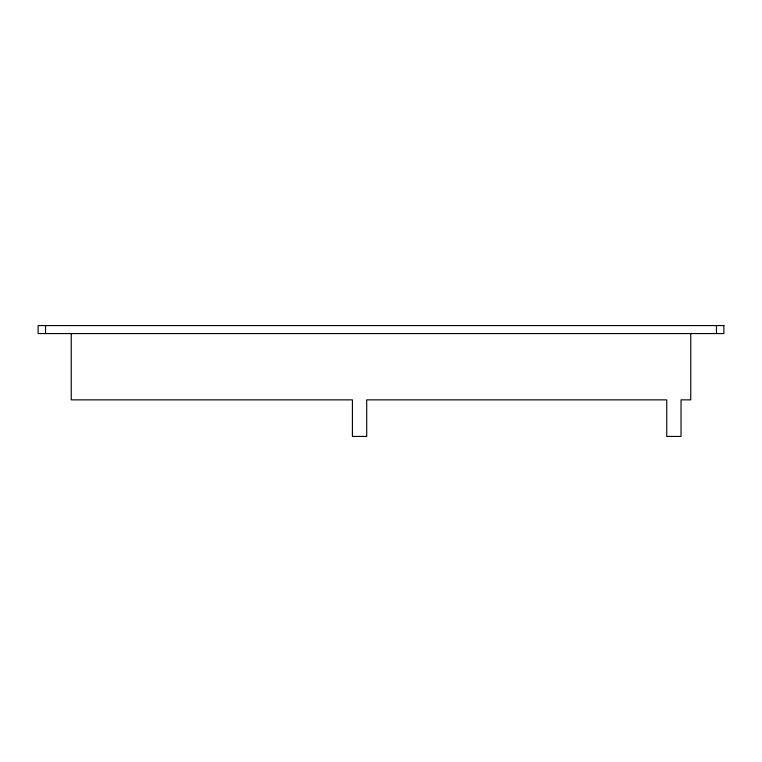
<?xml version="1.0" encoding="UTF-8"?>
<svg xmlns="http://www.w3.org/2000/svg" width="762" height="762" viewBox="0 0 762 762"><rect width="100%" height="100%" fill="white"/><g stroke="black" fill="none" stroke-linecap="round" stroke-linejoin="round"><path stroke-width="1.14" d="M716.471 325.565L716.471 333.565M690.753 333.565L690.753 399.86L681.028 399.86L681.038 436.435L666.74 436.435L666.74 399.86L366.703 399.86L366.703 436.435L352.415 436.435L352.415 399.86L71.247 399.86L71.247 333.565M45.539 325.565L45.539 333.565M723.9 325.565L38.1 325.565L38.1 333.565L723.9 333.565L723.9 325.565"/></g></svg>
